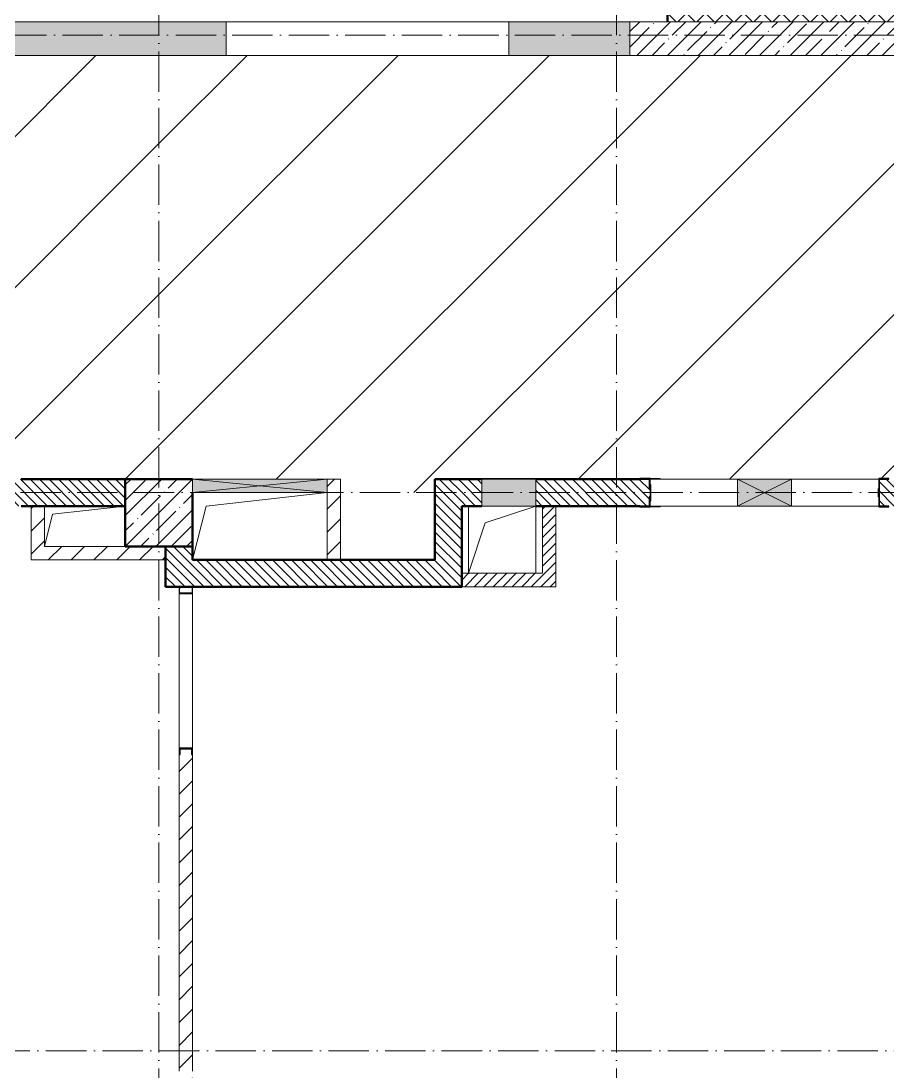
# Model space of a CAD drawing. Header units: millimetres. Extents: x 35697 to 388678, y -91946 to 171347.
# Drawn here: x 62285 to 68728, y 65395 to 73201 of the extents above; entities that cross this region are included whole.
import ezdxf

# ---------------------------------------------------------------- set-up
doc = ezdxf.new("R2010")
doc.units = ezdxf.units.MM
doc.linetypes.add('50_200_ШТРИХ_1Т_ш5_п1_п1_', pattern=[700, 500, -100, 0, -100])
for name, color, linetype, lineweight in [('2.1) ПГП окна 2.8 м', 5, 'Continuous', 30), ('3.1) ЖБ окна 1.2 м', 102, 'Continuous', 30), ('A-DETL-GENF-OTLN', 7, 'Continuous', 9), ('A-FLOR-____-OTLN', 7, 'Continuous', 9), ('A-GENM-____-MCUT', 7, 'Continuous', 25), ('A-GENM-____-OTLN', 7, 'Continuous', 9), ('A-GENM-____-OTLN-1', 7, 'Continuous', 25), ('A-GLAZ-____-OTLN', 7, 'Continuous', 9), ('A-WALL-____-MCUT-1', 7, 'Continuous', 9), ('A-WALL-____-MCUT-2', 7, 'Continuous', 50), ('A-WALL-____-OTLN', 7, 'Continuous', 9), ('A-WALL-____-PATT-1', 7, 'Continuous', 9), ('A-WALL-FNSH-MCUT-1', 7, 'Continuous', 9), ('I-WALL-____-OTLN', 7, 'Continuous', 9), ('S-COLS-____-MCUT', 7, 'Continuous', 50), ('S-COLS-____-OTLN', 7, 'Continuous', 9), ('S-GRID-____-OTLN-1', 7, '50_200_ШТРИХ_1Т_ш5_п1_п1_', 9)]:
    doc.layers.add(name, color=color, linetype=linetype, lineweight=lineweight)
doc.layers.add('A-GLAZ-____-OTLN-1', color=7, linetype='Continuous', lineweight=9, true_color=0xc0c0c0)
pattern_1 = [(45, (43259.71, 63713.66), (-84.8528, 84.8528), [])]
pattern_2 = [(135, (43259.71, 63713.66), (-35.35534, -35.35534), [])]
pattern_3 = [(45, (43259.71, 63713.66), (-35.35534, 35.35534), [])]
pattern_4 = [(45, (43259.71, 63713.66), (-114.0493, 114.0493), []), (45, (43373.76, 63713.66), (-114.0493, 114.0493), [201.612, -40.322, 3.353, -36.97])]

# ---------------------------------------------------------------- blocks, each defined once
blk = doc.blocks.new('BSC_Колонна _Прямоугольная - 500х500-V72-АР1_План отверстий 2 этажа в осях 1-64_А-ГГ')
at = {"layer": 'S-COLS-____-OTLN'}
h = blk.add_hatch(dxfattribs=at)
h.set_pattern_fill('FP_101', color=256, style=0, pattern_type=2)
h.set_pattern_definition([(45, (-20050, -5831.04), (-114.0493, 114.0493), []), (45, (-19935.95, -5831.04), (-114.0493, 114.0493), [201.613, -40.323, 3.353, -36.97])])
h.paths.add_polyline_path([(-250, -250), (250, -250), (250, 250), (-250, 250), (-250, 150)], flags=0)
at = {"layer": 'S-COLS-____-MCUT'}
for p, q in [((250, 250), (-250, 250)), ((-250, 250), (-250, -250)), ((250, -250), (250, 150)), ((-250, -250), (250, -250))]:
    blk.add_line(p, q, dxfattribs=at)
blk = doc.blocks.new('АР_Перемычка - АР_Перемычка-28448550-АР1_План отверстий 2 этажа в осях 1-64_А-ГГ')
at = {"layer": 'A-GENM-____-OTLN'}
blk.add_line((-350, -100), (-342, -100), dxfattribs=at)
blk = doc.blocks.new('154_Фахверк_СКБ_Швеллер - Тип_100_3550_1-28320239-АР1_План отверстий 2 этажа в осях 1-64_А-ГГ')
at = {"layer": 'A-GENM-____-MCUT'}
for p, q in [((175, 50), (125, 50)), ((125, 50), (125, -50)), ((128, 47), (175, 47)), ((128, -47), (128, 47)), ((175, 47), (175, 50)), ((125, -50), (175, -50)), ((175, -47), (128, -47)), ((175, -50), (175, -47))]:
    blk.add_line(p, q, dxfattribs=at)
blk = doc.blocks.new('154_Стойка_СКБ_Швеллер - СМ-2180_100-28318692-АР1_План отверстий 2 этажа в осях 1-64_А-ГГ')
at = {"layer": 'A-GENM-____-MCUT'}
for p, q in [((171, 50), (125, 50)), ((125, 50), (125, -50)), ((129.5, 42.4), (171, 42.4)), ((129.5, -42.4), (129.5, 42.4)), ((171, 42.4), (171, 50)), ((125, -50), (171, -50)), ((171, -42.4), (129.5, -42.4)), ((171, -50), (171, -42.4))]:
    blk.add_line(p, q, dxfattribs=at)
blk = doc.blocks.new('Фахверк_СКБ_Уголок - 200_3960-28268576-АР1_План отверстий 2 этажа в осях 1-64_А-ГГ')
at = {"layer": 'A-GENM-____-MCUT'}
for p, q in [((200, 156), (125, 156)), ((125, 156), (125, 81)), ((125, 81), (131, 81)), ((131, 81), (131, 150)), ((131, 150), (200, 150)), ((200, 150), (200, 156)), ((131, 19), (125, 19)), ((125, 19), (125, -56)), ((131, -50), (131, 19)), ((125, -56), (200, -56)), ((200, -50), (131, -50)), ((200, -56), (200, -50))]:
    blk.add_line(p, q, dxfattribs=at)
blk = doc.blocks.new('154_Стойка_СКБ_Уголок - СМ-2480_200-28346303-АР1_План отверстий 2 этажа в осях 1-64_А-ГГ')
at = {"layer": 'A-GENM-____-MCUT'}
for p, q in [((125, 156), (125, 81)), ((200, 156), (125, 156)), ((125, 81), (131, 81)), ((131, 81), (131, 150)), ((131, 150), (200, 150)), ((200, 150), (200, 156)), ((131, 19), (125, 19)), ((125, 19), (125, -56)), ((131, -50), (131, 19)), ((125, -56), (200, -56)), ((200, -50), (131, -50)), ((200, -56), (200, -50))]:
    blk.add_line(p, q, dxfattribs=at)
blk = doc.blocks.new('Стойка_Влож_Полоса боковая - Полоса-28213942-АР1_План отверстий 2 этажа в осях 1-64_А-ГГ')
at = {"layer": 'A-GENM-____-OTLN'}
for p, q in [((-5, 60), (0, 60)), ((-5, -60), (-5, 60)), ((0, 31), (0, -31)), ((0, -60), (-5, -60))]:
    blk.add_line(p, q, dxfattribs=at)
blk = doc.blocks.new('Стойка_Влож_Уголок_Опорный - Уголок-28213941-АР1_План отверстий 2 этажа в осях 1-64_А-ГГ')
at = {"layer": 'A-GENM-____-OTLN'}
for p, q in [((-212, -6), (-212, 0)), ((0, 0), (0, -6)), ((-212, -75), (-212, -6)), ((-212, -6), (-206, -6)), ((-212, -75), (-206, -75)), ((-6, -6), (0, -6)), ((-6, -75), (0, -75)), ((0, -6), (0, -75))]:
    blk.add_line(p, q, dxfattribs=at)
blk = doc.blocks.new('AR_Отверстие Ниша - Лючок-32403954-АР1_План отверстий 2 этажа в осях 1-64_А-ГГ')
at = {"layer": 'A-GLAZ-____-OTLN'}
blk.add_hatch(color=256, dxfattribs=at).paths.add_polyline_path([(-200, 100), (-200, -100), (200, -100), (200, 100)], flags=0)
for p, q in [((200, 100), (-200, 100)), ((-200, 100), (-200, -100)), ((200, -100), (200, 100)), ((-200, -100), (200, -100))]:
    blk.add_line(p, q, dxfattribs=at)
blk = doc.blocks.new('Л_Общий_Лючок - Лючок-29677405-АР1_План отверстий 2 этажа в осях 1-64_А-ГГ')
at = {"layer": 'A-GLAZ-____-OTLN-1'}
blk.add_hatch(color=256, dxfattribs=at).paths.add_polyline_path([(400, 0), (424, 0), (424, 6), (-24, 6), (-24, 0), (0, 0)], flags=0)
at = {"layer": 'A-GLAZ-____-OTLN'}
for p, q in [((424, 6), (-24, 6)), ((-24, 6), (-24, 0)), ((424, 6), (424, 0))]:
    blk.add_line(p, q, dxfattribs=at)
blk = doc.blocks.new('AR_Отверстие прямоугольное _в плите_ - AR_Отверстие прямоугольное _в плите_-30459293-АР1_План отверстий 2 этажа в осях 1-64_А-ГГ')
at = {"layer": 'A-GENM-____-OTLN'}
for p, q in [((-250, 250), (-250, -250)), ((-125, 125), (250, 250)), ((250, -250), (250, 250)), ((-250, -250), (-125, 125))]:
    blk.add_line(p, q, dxfattribs=at)
blk = doc.blocks.new('AR_Отверстие прямоугольное _в плите_ - AR_Отверстие прямоугольное _в плите_-30552555-АР1_План отверстий 2 этажа в осях 1-64_А-ГГ')
at = {"layer": 'A-GENM-____-OTLN'}
for p, q in [((-300, -150), (-240, 90)), ((-240, 90), (300, 150))]:
    blk.add_line(p, q, dxfattribs=at)
blk = doc.blocks.new('AR_Отверстие прямоугольное _в плите_ - AR_Отверстие прямоугольное _в плите_-30552705-АР1_План отверстий 2 этажа в осях 1-64_А-ГГ')
at = {"layer": 'A-GENM-____-OTLN'}
for p, q in [((-400, 150), (500, 250)), ((-500, -250), (-400, 150))]:
    blk.add_line(p, q, dxfattribs=at)
blk = doc.blocks.new('AR_Отверстие прямоугольное _в стене__БезПР - AR_Отверстие прямоугольное _в стене__БезПР-36428632-АР1_План отверстий 2 этажа в осях 1-64_А-ГГ')
at = {"layer": 'A-GLAZ-____-OTLN'}
blk.add_hatch(color=256, dxfattribs=at).paths.add_polyline_path([(-200, -100), (200, -100), (200, 100), (-200, 100)], flags=0)
at = {"layer": 'A-DETL-GENF-OTLN'}
for p, q in [((-200, -100), (-200, 100)), ((-200, 100), (200, 100)), ((200, 100), (-200, -100)), ((-200, 100), (200, -100)), ((200, 100), (-200, 100)), ((-200, 100), (-200, -100)), ((200, 100), (200, -100)), ((200, -100), (200, 100)), ((200, -100), (-200, -100)), ((-200, -100), (200, -100))]:
    blk.add_line(p, q, dxfattribs=at)
at = {"layer": 'A-GLAZ-____-OTLN'}
blk.add_line((200, 100), (-200, 100), dxfattribs=at)
blk = doc.blocks.new('AR_Отверстие прямоугольное _в стене__БезПР - AR_Отверстие прямоугольное _в стене__БезПР-36429236-АР1_План отверстий 2 этажа в осях 1-64_А-ГГ')
at = {"layer": 'A-GLAZ-____-OTLN'}
blk.add_hatch(color=256, dxfattribs=at).paths.add_polyline_path([(500, -50), (500, 50), (-500, 50), (-500, -50), (395.9, -50)], flags=0)
at = {"layer": 'A-DETL-GENF-OTLN'}
for p, q in [((-500, -50), (-500, 50)), ((-500, 50), (500, 50)), ((500, 50), (-500, -50)), ((-500, 50), (500, -50)), ((500, 50), (-500, 50)), ((-500, 50), (-500, -50)), ((500, 50), (500, -50)), ((500, -50), (500, 50)), ((500, -50), (-500, -50)), ((-500, -50), (500, -50))]:
    blk.add_line(p, q, dxfattribs=at)
at = {"layer": 'A-GLAZ-____-OTLN'}
blk.add_line((500, 50), (-500, 50), dxfattribs=at)
blk = doc.blocks.new('2этаж')
at = {"layer": 'S-GRID-____-OTLN-1', "color": 251, "ltscale": 0.6, "true_color": 0x636466}
for p, q in [((4458.3, 454533.3), (4458.3, 508896.9)), ((7858.3, 454533.3), (7858.3, 508896.9)), ((88482.7, 468397), (-20037.2, 468397)), ((74727.1, 464997), (-20260.4, 464997)), ((88359, 460847), (-20260.4, 460847))]:
    blk.add_line(p, q, dxfattribs=at)

msp = doc.modelspace()

# ---------------------------------------------------------------- hatches: boundary and pattern name
at = {"layer": '2.1) ПГП окна 2.8 м'}
h = msp.add_hatch(dxfattribs=at)
h.set_pattern_fill('ANSI31', color=5, scale=250)
h.paths.add_polyline_path([(63309.7, 72944.7), (60309.7, 72944.7), (60309.7, 69794.7), (60559.7, 69794.7), (60984.7, 69794.7), (60984.7, 69800.7), (61059.7, 69800.7), (61065.7, 69800.7), (61134.7, 69800.7), (61309.7, 69794.7), (61909.7, 69794.7), (62134.7, 69794.7), (62134.7, 69800.7), (62203.7, 69800.7), (62209.7, 69800.7), (62284.7, 69800.7), (63059.7, 69794.7), (63309.7, 69794.7)])
h = msp.add_hatch(dxfattribs=at)
h.set_pattern_fill('ANSI31', color=5, scale=250)
h.paths.add_polyline_path([(66709.7, 72944.7), (65909.7, 72944.7), (63809.7, 72944.7), (63309.7, 72944.7), (63309.7, 69794.7), (63559.7, 69794.7), (64559.7, 69794.7), (64659.7, 69794.7), (64659.7, 69694.7), (65359.7, 69694.7), (65359.7, 69794.7), (65685.7, 69794.7), (65685.7, 69800.7), (66133.7, 69800.7), (66709.7, 69796.1)])
h = msp.add_hatch(dxfattribs=at)
h.set_pattern_fill('ANSI31', color=5, scale=250)
h.paths.add_polyline_path([(69309.7, 72694.7), (69059.7, 72694.7), (69059.7, 72944.7), (66709.7, 72944.7), (66709.7, 69794.7), (66884.7, 69794.7), (66884.7, 69800.7), (66959.7, 69800.7), (66965.7, 69800.7), (67034.7, 69800.7), (67609.7, 69794.7), (68009.7, 69794.7), (68659.7, 69794.7), (68659.7, 69800.7), (68734.7, 69800.7), (69059.7, 69794.7), (69309.7, 69794.7)])
at = {"layer": 'A-WALL-____-PATT-1'}
h = msp.add_hatch(dxfattribs=at)
h.set_pattern_fill('FP_1', color=256, style=0, pattern_type=2)
h.set_pattern_definition([(45, (43259.71, 63713.66), (-70.71068, 70.71068), []), (135, (43259.71, 63713.66), (-70.71068, -70.71068), [])])
h.paths.add_polyline_path([(117609.7, 73194.7), (117609.7, 73294.7), (111259.7, 73294.7), (111259.7, 73200.7), (111334.7, 73200.7), (111334.7, 73194.7), (117479.5, 73194.7)], flags=0)
h.paths.add_polyline_path([(108642.2, 73194.7), (109384.7, 73194.7), (109384.7, 73200.7), (109459.7, 73200.7), (109459.7, 73294.7), (108259.7, 73294.7), (108259.7, 73200.7), (108334.7, 73200.7), (108334.7, 73194.7)], flags=0)
h.paths.add_polyline_path([(106384.7, 73194.7), (106384.7, 73200.7), (106459.7, 73200.7), (106459.7, 73294.7), (105259.7, 73294.7), (105259.7, 73200.7), (105334.7, 73200.7), (105334.7, 73194.7), (106109.7, 73194.7)], flags=0)
h.paths.add_polyline_path([(102609.7, 73194.7), (103384.7, 73194.7), (103384.7, 73200.7), (103459.7, 73200.7), (103459.7, 73294.7), (102259.7, 73294.7), (102259.7, 73200.7), (102334.7, 73200.7), (102334.7, 73194.7), (102456.1, 73194.7)], flags=0)
h.paths.add_polyline_path([(99804.9, 73194.7), (100384.7, 73194.7), (100384.7, 73200.7), (100459.7, 73200.7), (100459.7, 73294.7), (99259.7, 73294.7), (99259.7, 73200.7), (99334.7, 73200.7), (99334.7, 73194.7)], flags=0)
h.paths.add_polyline_path([(97109.7, 73194.7), (97384.7, 73194.7), (97384.7, 73200.7), (97459.7, 73200.7), (97459.7, 73294.7), (96259.7, 73294.7), (96259.7, 73200.7), (96334.7, 73200.7), (96334.7, 73194.7), (96609.7, 73194.7)], flags=0)
h.paths.add_polyline_path([(94109.7, 73194.7), (94384.7, 73194.7), (94384.7, 73200.7), (94459.7, 73200.7), (94459.7, 73294.7), (93259.7, 73294.7), (93259.7, 73200.7), (93334.7, 73200.7), (93334.7, 73194.7), (93618.8, 73194.7)], flags=0)
h.paths.add_polyline_path([(91384.7, 73194.7), (91384.7, 73200.7), (91459.7, 73200.7), (91459.7, 73294.7), (90259.7, 73294.7), (90259.7, 73200.7), (90334.7, 73200.7), (90334.7, 73194.7), (90967.6, 73194.7)], flags=0)
h.paths.add_polyline_path([(88384.7, 73194.7), (88384.7, 73200.7), (88459.7, 73200.7), (88459.7, 73294.7), (87259.7, 73294.7), (87259.7, 73200.7), (87334.7, 73200.7), (87334.7, 73194.7), (88109.7, 73194.7)], flags=0)
h.paths.add_polyline_path([(84334.7, 73194.7), (85384.7, 73194.7), (85384.7, 73200.7), (85459.7, 73200.7), (85459.7, 73294.7), (84259.7, 73294.7), (84259.7, 73200.7), (84334.7, 73200.7)], flags=0)
h.paths.add_polyline_path([(82109.7, 73194.7), (82384.7, 73194.7), (82384.7, 73200.7), (82459.7, 73200.7), (82459.7, 73294.7), (81059.7, 73294.7), (81059.7, 73194.7), (81559.7, 73194.7)], flags=0)
h.paths.add_polyline_path([(78595.3, 73194.7), (79184.7, 73194.7), (79184.7, 73200.7), (79259.7, 73200.7), (79259.7, 73294.7), (78059.7, 73294.7), (78059.7, 73194.7), (78559.7, 73194.7)], flags=0)
h.paths.add_polyline_path([(70184.7, 73194.7), (70184.7, 73200.7), (70259.7, 73200.7), (70259.7, 73294.7), (67089.7, 73294.7), (67089.7, 73194.7), (69559.7, 73194.7)], flags=0)
h = msp.add_hatch(dxfattribs=at)
h.set_pattern_fill('FP_25', color=256, style=0, pattern_type=2)
h.set_pattern_definition(pattern_4)
h.paths.add_polyline_path([(65909.7, 72944.7), (66809.7, 72944.7), (66809.7, 73194.7), (65909.7, 73194.7)], flags=0)
h.paths.add_polyline_path([(63809.7, 72944.7), (63809.7, 73194.7), (56159.7, 73194.7), (56159.7, 72944.7), (60920.7, 72944.7)], flags=0)
h.paths.add_polyline_path([(54059.7, 72944.7), (54059.7, 73194.7), (52859.7, 73194.7), (52859.7, 72944.7), (53850.8, 72944.7)], flags=0)
h.paths.add_polyline_path([(48548.4, 72944.7), (48859.7, 72944.7), (48859.7, 73194.7), (41309.7, 73194.7), (41309.7, 72944.7), (46781, 72944.7)], flags=0)
h = msp.add_hatch(dxfattribs=at)
h.set_pattern_fill('FP_25', color=256, style=0, pattern_type=2)
h.set_pattern_definition(pattern_4)
h.paths.add_polyline_path([(69059.7, 72944.7), (69059.7, 73194.7), (66809.7, 73194.7), (66809.7, 72944.7), (67990.5, 72944.7)], flags=0)
h = msp.add_hatch(dxfattribs=at)
h.set_pattern_fill('FP_6', color=256, style=0, pattern_type=2)
h.set_pattern_definition(pattern_2)
h.paths.add_polyline_path([(63059.7, 69594.7), (63059.7, 69794.7), (62215.7, 69794.7), (62215.7, 69725.7), (62209.7, 69725.7), (62209.7, 69663.7), (62215.7, 69663.7), (62215.7, 69594.7), (62688.1, 69594.7)], flags=0)
h.paths.add_polyline_path([(61053.7, 69594.7), (61053.7, 69663.7), (61059.7, 69663.7), (61059.7, 69725.7), (61053.7, 69725.7), (61053.7, 69794.7), (60559.7, 69794.7), (60559.7, 69594.7), (60984.7, 69594.7)], flags=0)
h = msp.add_hatch(dxfattribs=at)
h.set_pattern_fill('FP_4', color=256, style=0, pattern_type=2)
h.set_pattern_definition(pattern_1)
h.paths.add_polyline_path([(64559.7, 69694.7), (64659.7, 69694.7), (64659.7, 69794.7), (64559.7, 69794.7)], flags=0)
h = msp.add_hatch(dxfattribs=at)
h.set_pattern_fill('FP_6', color=256, style=0, pattern_type=2)
h.set_pattern_definition(pattern_2)
h.paths.add_polyline_path([(65559.7, 68994.7), (65559.7, 69794.7), (65359.7, 69794.7), (65359.7, 68994.7)], flags=0)
h = msp.add_hatch(dxfattribs=at)
h.set_pattern_fill('FP_6', color=256, style=0, pattern_type=2)
h.set_pattern_definition(pattern_2)
h.paths.add_polyline_path([(68665.7, 69594.7), (69059.7, 69594.7), (69059.7, 69794.7), (68665.7, 69794.7), (68665.7, 69725.7), (68659.7, 69725.7), (68659.7, 69663.7), (68665.7, 69663.7), (68665.7, 69597.7)], flags=0)
h.paths.add_polyline_path([(66884.7, 69594.7), (66953.7, 69594.7), (66953.7, 69663.7), (66959.7, 69663.7), (66959.7, 69725.7), (66953.7, 69725.7), (66953.7, 69794.7), (66109.7, 69794.7), (66109.7, 69594.7), (66223.1, 69594.7)], flags=0)
h.paths.add_polyline_path([(65559.7, 69594.7), (65709.7, 69594.7), (65709.7, 69794.7), (65559.7, 69794.7)], flags=0)
h = msp.add_hatch(dxfattribs=at)
h.set_pattern_fill('FP_4', color=256, style=0, pattern_type=2)
h.set_pattern_definition(pattern_1)
h.paths.add_polyline_path([(64659.7, 69194.7), (64659.7, 69694.7), (64559.7, 69694.7), (64559.7, 69194.7)], flags=0)
h = msp.add_hatch(dxfattribs=at)
h.set_pattern_fill('FP_4', color=256, style=0, pattern_type=2)
h.set_pattern_definition(pattern_1)
h.paths.add_polyline_path([(62459.7, 69294.7), (62459.7, 69594.7), (62359.7, 69594.7), (62359.7, 69294.7)], flags=0)
h = msp.add_hatch(dxfattribs=at)
h.set_pattern_fill('FP_5', color=256, style=0, pattern_type=2)
h.set_pattern_definition(pattern_3)
h.paths.add_polyline_path([(66223.1, 68994.7), (66259.7, 68994.7), (66259.7, 69594.7), (66159.7, 69594.7), (66159.7, 68994.7)], flags=0)
h = msp.add_hatch(dxfattribs=at)
h.set_pattern_fill('FP_4', color=256, style=0, pattern_type=2)
h.set_pattern_definition(pattern_1)
h.paths.add_polyline_path([(63359.7, 69194.7), (63359.7, 69294.7), (62359.7, 69294.7), (62359.7, 69194.7), (62688.1, 69194.7)], flags=0)
h = msp.add_hatch(dxfattribs=at)
h.set_pattern_fill('FP_6', color=256, style=0, pattern_type=2)
h.set_pattern_definition(pattern_2)
h.paths.add_polyline_path([(63462.7, 68994.7), (63559.7, 68994.7), (63559.7, 69294.7), (63359.7, 69294.7), (63359.7, 68994.7), (63459.7, 68994.7)], flags=0)
h = msp.add_hatch(dxfattribs=at)
h.set_pattern_fill('FP_6', color=256, style=0, pattern_type=2)
h.set_pattern_definition(pattern_2)
h.paths.add_polyline_path([(65359.7, 68994.7), (65359.7, 69194.7), (63559.7, 69194.7), (63559.7, 68994.7), (64455.6, 68994.7)], flags=0)
h = msp.add_hatch(dxfattribs=at)
h.set_pattern_fill('FP_5', color=256, style=0, pattern_type=2)
h.set_pattern_definition(pattern_3)
h.paths.add_polyline_path([(66159.7, 68994.7), (66159.7, 69094.7), (65559.7, 69094.7), (65559.7, 68994.7)], flags=0)
h = msp.add_hatch(dxfattribs=at)
h.set_pattern_fill('FP_4', color=256, style=0, pattern_type=2)
h.set_pattern_definition(pattern_1)
h.paths.add_polyline_path([(63559.7, 62294.7), (63559.7, 65344.7), (63556.7, 65344.7), (63556.7, 65391.7), (63462.7, 65391.7), (63462.7, 65344.7), (63459.7, 65344.7), (63459.7, 62294.7)], flags=0)
h.paths.add_polyline_path([(63556.7, 65394.7), (63559.7, 65394.7), (63558.9, 67748.7), (63552.1, 67748.7), (63552.1, 67790.2), (63467.3, 67790.2), (63467.3, 67748.7), (63459.7, 67748.7), (63459.7, 65394.7), (63552.1, 65394.7)], flags=0)
h.paths.add_polyline_path([(63556.7, 68947.7), (63556.7, 68994.7), (63462.7, 68994.7), (63462.7, 68947.7), (63553.7, 68947.7)], flags=0)

# ---------------------------------------------------------------- linework, layer by layer
at = {"layer": 'A-FLOR-____-OTLN'}
for p, q in [((65609.7, 69094.7), (65609.7, 69594.7)), ((66109.7, 69594.7), (66109.7, 69094.7))]:
    msp.add_line(p, q, dxfattribs=at)
at = {"layer": 'A-WALL-____-MCUT-1'}
for p, q in [((63809.7, 73194.7), (56159.7, 73194.7)), ((63809.7, 72944.7), (63809.7, 73194.7)), ((65909.7, 73194.7), (65909.7, 72944.7)), ((69059.7, 73194.7), (65909.7, 73194.7)), ((66809.7, 72944.7), (66809.7, 73194.7)), ((56159.7, 72944.7), (63809.7, 72944.7)), ((65909.7, 72944.7), (69059.7, 72944.7))]:
    msp.add_line(p, q, dxfattribs=at)
at = {"layer": 'A-WALL-____-MCUT-2'}
for p, q in [((67089.7, 73424.7), (67089.7, 73194.7)), ((63059.7, 69794.7), (62284.7, 69794.7)), ((65709.7, 69794.7), (65359.7, 69794.7)), ((65359.7, 69794.7), (65359.7, 69194.7)), ((66884.7, 69794.7), (66109.7, 69794.7)), ((68659.7, 69725.7), (68659.7, 69663.7)), ((62284.7, 69594.7), (63059.7, 69594.7)), ((65559.7, 68994.7), (65559.7, 69594.7)), ((65559.7, 69594.7), (65709.7, 69594.7)), ((66109.7, 69594.7), (66884.7, 69594.7)), ((63359.7, 69294.7), (63359.7, 68994.7)), ((63559.7, 69194.7), (63559.7, 69294.7)), ((65359.7, 69194.7), (63559.7, 69194.7)), ((63359.7, 68994.7), (63459.7, 68994.7)), ((63462.7, 68994.7), (63556.7, 68994.7)), ((63559.7, 68994.7), (65559.7, 68994.7))]:
    msp.add_line(p, q, dxfattribs=at)
at = {"layer": 'A-WALL-____-OTLN'}
for p, q in [((63809.7, 73194.7), (65909.7, 73194.7)), ((65909.7, 72944.7), (63809.7, 72944.7))]:
    msp.add_line(p, q, dxfattribs=at)
at = {"layer": 'A-WALL-FNSH-MCUT-1'}
for p, q in [((64659.7, 69794.7), (64559.7, 69794.7)), ((64659.7, 69194.7), (64659.7, 69794.7)), ((64559.7, 69694.7), (64559.7, 69194.7)), ((62359.7, 69594.7), (62359.7, 69194.7)), ((62459.7, 69294.7), (62459.7, 69594.7)), ((66159.7, 69594.7), (66159.7, 69094.7)), ((66259.7, 68994.7), (66259.7, 69594.7)), ((63059.7, 69294.7), (62459.7, 69294.7)), ((62359.7, 69194.7), (63359.7, 69194.7)), ((66159.7, 69094.7), (65559.7, 69094.7)), ((65559.7, 68994.7), (66259.7, 68994.7)), ((63459.7, 67748.7), (63459.7, 65394.7)), ((63559.7, 65394.7), (63559.7, 67748.7))]:
    msp.add_line(p, q, dxfattribs=at)
at = {"layer": 'I-WALL-____-OTLN'}
for p, q in [((66959.7, 69794.7), (67609.7, 69794.7)), ((68009.7, 69794.7), (68659.7, 69794.7)), ((67609.7, 69594.7), (66959.7, 69594.7)), ((68659.7, 69594.7), (68009.7, 69594.7)), ((63459.7, 67794.7), (63459.7, 68944.7)), ((63559.7, 68944.7), (63559.7, 67794.7))]:
    msp.add_line(p, q, dxfattribs=at)

# ---------------------------------------------------------------- block references
at = {"layer": '3.1) ЖБ окна 1.2 м'}
msp.add_blockref('2этаж', (58851.4, -395302.3), dxfattribs=at)
at = {"layer": 'A-GENM-____-OTLN'}
for name, p, rotation in [('Стойка_Влож_Уголок_Опорный - Уголок-28213941-АР1_План отверстий 2 этажа в осях 1-64_А-ГГ', (66959.7, 69800.7), 89.99999999999955), ('Стойка_Влож_Полоса боковая - Полоса-28213942-АР1_План отверстий 2 этажа в осях 1-64_А-ГГ', (66959.7, 69694.7), 180)]:
    msp.add_blockref(name, p, dxfattribs=dict(at, rotation=rotation))
for name, p in [('AR_Отверстие прямоугольное _в плите_ - AR_Отверстие прямоугольное _в плите_-30552705-АР1_План отверстий 2 этажа в осях 1-64_А-ГГ', (64059.7, 69444.7)), ('AR_Отверстие прямоугольное _в плите_ - AR_Отверстие прямоугольное _в плите_-30552555-АР1_План отверстий 2 этажа в осях 1-64_А-ГГ', (62759.7, 69444.7)), ('AR_Отверстие прямоугольное _в плите_ - AR_Отверстие прямоугольное _в плите_-30459293-АР1_План отверстий 2 этажа в осях 1-64_А-ГГ', (65859.7, 69344.7)), ('АР_Перемычка - АР_Перемычка-28448550-АР1_План отверстий 2 этажа в осях 1-64_А-ГГ', (66959.7, 69694.7))]:
    msp.add_blockref(name, p, dxfattribs=at)
at = {"layer": 'A-GENM-____-OTLN-1'}
for name, p, rotation in [('154_Стойка_СКБ_Уголок - СМ-2480_200-28346303-АР1_План отверстий 2 этажа в осях 1-64_А-ГГ', (67084.7, 69744.7), 180), ('154_Фахверк_СКБ_Швеллер - Тип_100_3550_1-28320239-АР1_План отверстий 2 этажа в осях 1-64_А-ГГ', (63509.7, 68819.7), 89.99999999999991), ('154_Стойка_СКБ_Швеллер - СМ-2180_100-28318692-АР1_План отверстий 2 этажа в осях 1-64_А-ГГ', (63509.7, 67919.7), 269.9999999999999)]:
    msp.add_blockref(name, p, dxfattribs=dict(at, rotation=rotation))
msp.add_blockref('Фахверк_СКБ_Уголок - 200_3960-28268576-АР1_План отверстий 2 этажа в осях 1-64_А-ГГ', (68534.7, 69644.7), dxfattribs=at)
at = {"layer": 'A-GLAZ-____-OTLN'}
for name, p in [('AR_Отверстие прямоугольное _в стене__БезПР - AR_Отверстие прямоугольное _в стене__БезПР-36429236-АР1_План отверстий 2 этажа в осях 1-64_А-ГГ', (64059.7, 69744.7)), ('Л_Общий_Лючок - Лючок-29677405-АР1_План отверстий 2 этажа в осях 1-64_А-ГГ', (65709.7, 69794.7))]:
    msp.add_blockref(name, p, dxfattribs=at)
at = {"layer": 'A-GLAZ-____-OTLN', "rotation": 180}
for name, p in [('AR_Отверстие Ниша - Лючок-32403954-АР1_План отверстий 2 этажа в осях 1-64_А-ГГ', (65909.7, 69694.7)), ('AR_Отверстие прямоугольное _в стене__БезПР - AR_Отверстие прямоугольное _в стене__БезПР-36428632-АР1_План отверстий 2 этажа в осях 1-64_А-ГГ', (67809.7, 69694.7))]:
    msp.add_blockref(name, p, dxfattribs=at)
at = {"layer": 'S-COLS-____-OTLN'}
msp.add_blockref('BSC_Колонна _Прямоугольная - 500х500-V72-АР1_План отверстий 2 этажа в осях 1-64_А-ГГ', (63309.7, 69544.7), dxfattribs=at)

doc.saveas('drawing.dxf')
